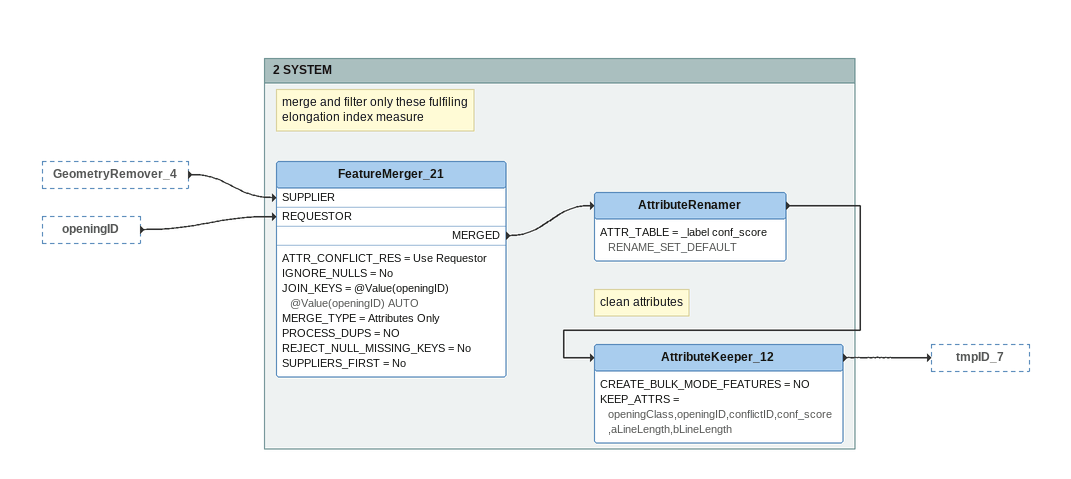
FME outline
GeometryRemover_4 [outside]
    -> FeatureMerger_21 [SUPPLIER]
openingID [outside]
    -> FeatureMerger_21 [REQUESTOR]

Bookmark: 2 SYSTEM
Note: merge and filter only these fulfiling elongation index measure
FeatureMerger_21
    ATTR_CONFLICT_RES = Use Requestor
    IGNORE_NULLS = No
    JOIN_KEYS = @Value(openingID) @Value(openingID) AUTO
    MERGE_TYPE = Attributes Only
    PROCESS_DUPS = NO
    REJECT_NULL_MISSING_KEYS = No
    SUPPLIERS_FIRST = No
    MERGED -> AttributeRenamer
AttributeRenamer
    ATTR_TABLE = _label conf_score RENAME_SET_DEFAULT
    -> AttributeKeeper_12
Note: clean attributes
AttributeKeeper_12
    CREATE_BULK_MODE_FEATURES = NO
    KEEP_ATTRS = openingClass,openingID,conflictID,conf_score,aLineLength,bLineLength
    -> tmpID_7
